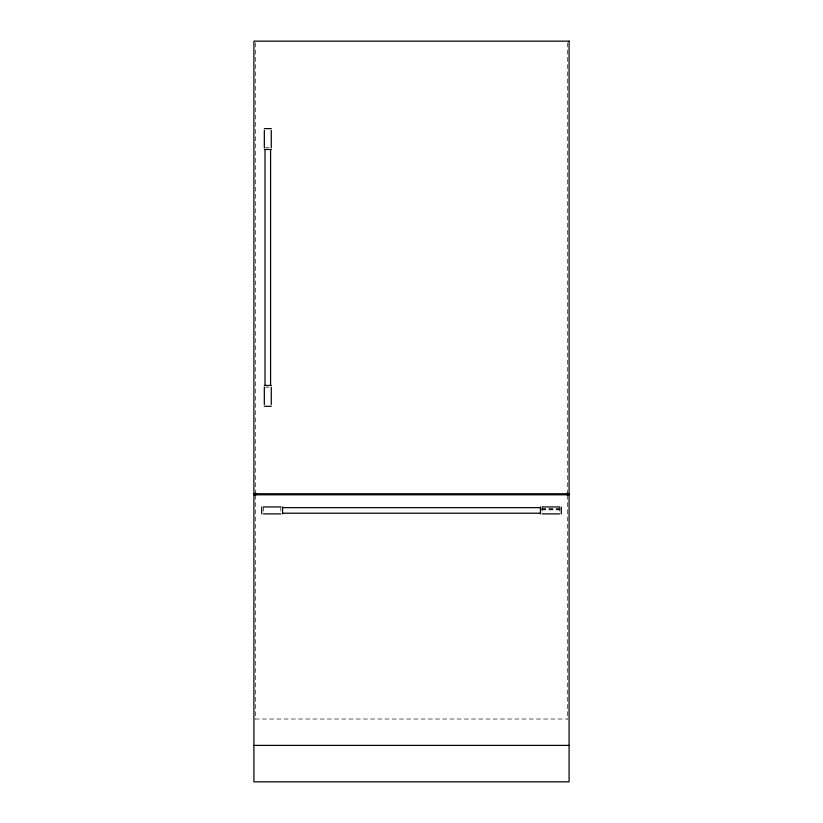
<?xml version="1.0" encoding="UTF-8"?>
<svg xmlns="http://www.w3.org/2000/svg" width="823" height="823" viewBox="0 0 823 823"><rect width="100%" height="100%" fill="white"/><g stroke="black" fill="none" stroke-linecap="round" stroke-linejoin="round"><path stroke-width="0.62" stroke-dasharray="4.12 3.09" d="M265.49 147.708L268.956 147.708M265.49 387.201L268.956 387.201M541.668 508.686L561.276 508.686M541.668 509.231L561.276 509.231M541.668 509.818L560.041 509.818M255.202 719.024L567.798 719.024M567.345 42.889L567.345 492.792M567.345 495.364L567.345 719.024M559.537 506.947L559.537 512.739M542.182 506.947L542.182 512.739M280.818 506.947L280.818 512.739M263.463 506.947L263.463 512.739M255.655 42.889L255.655 492.792M255.655 495.364L255.655 719.024"/><path stroke-width="1.23" d="M264.327 128.614L271.271 128.614M264.327 149.447L271.271 149.447M264.327 385.473L271.271 385.473M264.327 406.295L271.271 406.295M253.916 493.759L569.084 493.759M253.916 494.798L569.084 494.798M263.463 506.947L280.818 506.947M542.182 506.947L559.537 506.947M282.556 507.647L540.444 507.647M282.556 513.202L540.444 513.202M263.463 513.891L280.818 513.891M542.182 513.891L559.537 513.891M253.916 745.401L569.084 745.401M567.345 492.792L567.345 495.364M561.276 506.947L561.276 513.891M540.444 506.947L540.444 513.891M282.556 506.947L282.556 513.891M271.271 130.353L271.271 147.708M271.271 387.201L271.271 404.556M270.582 149.447L270.582 385.473M265.027 149.447L265.027 385.473M264.327 130.353L264.327 147.708M264.327 387.201L264.327 404.556M261.724 506.947L261.724 513.891M255.655 492.792L255.655 495.364M569.084 41.15L253.916 41.15L253.916 781.85L569.084 781.85L569.084 41.15"/></g></svg>
